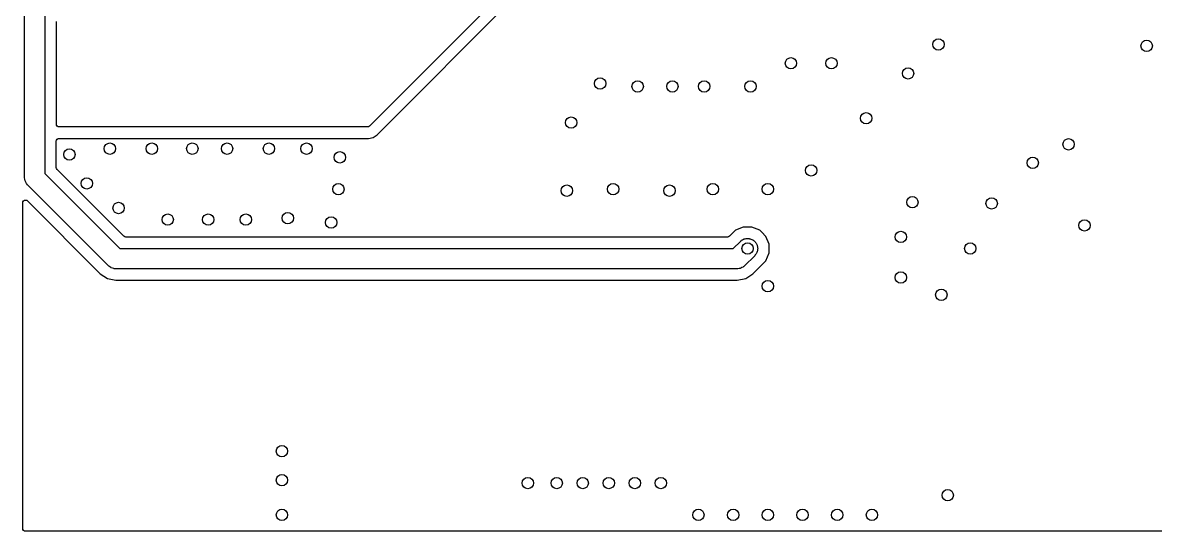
# Model space of a CAD drawing. Extents: x 0.03 to 3.17, y 0.03 to 2.37.
# Drawn here: x 0.032 to 1.99, y 0.032 to 0.91 of the extents above; entities that cross this region are included whole.
import ezdxf

# ---------------------------------------------------------------- set-up
doc = ezdxf.new("R2010")
doc.units = 0
doc.header["$MEASUREMENT"] = 0
doc.layers.add('BLACK', color=7, linetype='CONTINUOUS')

msp = doc.modelspace()

# ---------------------------------------------------------------- linework, layer by layer
at = {"layer": 'BLACK', "linetype": 'CONTINUOUS'}
for p, q in [((0.0351, 0.6424), (0.0351, 1.3176)), ((0.0701, 1.3103), (0.0701, 0.6497)), ((0.8897, 0.9897), (0.6315, 0.7315)), ((0.6443, 0.7164), (0.8967, 0.9689)), ((0.09, 0.91), (0.0904, 0.9119)), ((0.09, 0.735), (0.09, 0.91)), ((0.0904, 0.7331), (0.09, 0.735)), ((0.0915, 0.7315), (0.0904, 0.7331)), ((0.0931, 0.7304), (0.0915, 0.7315)), ((0.095, 0.73), (0.0931, 0.7304)), ((0.6279, 0.73), (0.095, 0.73)), ((0.6298, 0.7304), (0.6279, 0.73)), ((0.6315, 0.7315), (0.6298, 0.7304)), ((0.0898, 0.7053), (0.0902, 0.7072)), ((0.0898, 0.6599), (0.0898, 0.7053)), ((0.0902, 0.7072), (0.0913, 0.7089)), ((0.0913, 0.7089), (0.0929, 0.7099)), ((0.0929, 0.7099), (0.0948, 0.7103)), ((0.0948, 0.7103), (0.6295, 0.7103)), ((0.6295, 0.7103), (0.6374, 0.7118)), ((0.6374, 0.7118), (0.6443, 0.7164)), ((0.0701, 0.6497), (0.1998, 0.52)), ((0.0902, 0.658), (0.0898, 0.6599)), ((0.0913, 0.6563), (0.0902, 0.658)), ((0.2064, 0.5412), (0.0913, 0.6563)), ((0.0351, 0.6421), (0.0351, 0.6424)), ((0.0351, 0.6419), (0.0351, 0.6421)), ((0.0355, 0.6396), (0.0351, 0.6419)), ((0.0359, 0.6372), (0.0355, 0.6396)), ((0.036, 0.637), (0.0359, 0.6372)), ((0.036, 0.6367), (0.036, 0.637)), ((0.0371, 0.6347), (0.036, 0.6367)), ((0.0381, 0.6326), (0.0371, 0.6347)), ((0.0383, 0.6323), (0.0381, 0.6326)), ((0.0384, 0.6321), (0.0383, 0.6323)), ((0.0402, 0.63), (0.0384, 0.6321)), ((0.1801, 0.4901), (0.0402, 0.63)), ((0.0317, 0.5987), (0.032, 0.6006)), ((0.0317, 0.0367), (0.0317, 0.5987)), ((0.032, 0.6006), (0.0331, 0.6022)), ((0.0331, 0.6022), (0.0347, 0.6033)), ((0.0347, 0.6033), (0.0367, 0.6037)), ((0.0367, 0.6037), (0.0386, 0.6033)), ((0.0386, 0.6033), (0.0402, 0.6022)), ((0.0402, 0.6022), (0.1658, 0.4765)), ((1.2639, 0.5516), (1.2535, 0.5412)), ((1.2776, 0.5572), (1.2639, 0.5516)), ((1.2924, 0.5572), (1.2776, 0.5572)), ((1.3061, 0.5515), (1.2924, 0.5572)), ((1.3095, 0.5481), (1.3061, 0.5515)), ((0.2081, 0.5401), (0.2064, 0.5412)), ((0.21, 0.5397), (0.2081, 0.5401)), ((1.25, 0.5397), (0.21, 0.5397)), ((1.2519, 0.5401), (1.25, 0.5397)), ((1.2535, 0.5412), (1.2519, 0.5401)), ((1.2602, 0.52), (1.2726, 0.5324)), ((1.2726, 0.5324), (1.2734, 0.5331)), ((1.2734, 0.5331), (1.2736, 0.5333)), ((1.2736, 0.5333), (1.274, 0.5335)), ((1.274, 0.5335), (1.2747, 0.5342)), ((1.2747, 0.5342), (1.2762, 0.5349)), ((1.2762, 0.5349), (1.2778, 0.536)), ((1.2778, 0.536), (1.2786, 0.5362)), ((1.2786, 0.5362), (1.2793, 0.5366)), ((1.2793, 0.5366), (1.2809, 0.5369)), ((1.2809, 0.5369), (1.2826, 0.5374)), ((1.2826, 0.5374), (1.2836, 0.5374)), ((1.2836, 0.5374), (1.2845, 0.5375)), ((1.2845, 0.5375), (1.2859, 0.5373)), ((1.2859, 0.5373), (1.2876, 0.5373)), ((1.2876, 0.5373), (1.2886, 0.537)), ((1.2886, 0.537), (1.2896, 0.5369)), ((1.2896, 0.5369), (1.2909, 0.5363)), ((1.2909, 0.5363), (1.2924, 0.5359)), ((1.2924, 0.5359), (1.2934, 0.5352)), ((1.2934, 0.5352), (1.2944, 0.5348)), ((1.2944, 0.5348), (1.2953, 0.534)), ((1.2953, 0.534), (1.2965, 0.5332)), ((1.2965, 0.5332), (1.2974, 0.5322)), ((1.2974, 0.5322), (1.2983, 0.5314)), ((1.2983, 0.5314), (1.2989, 0.5304)), ((1.2989, 0.5304), (1.2998, 0.5294)), ((1.2998, 0.5294), (1.3004, 0.5281)), ((1.3166, 0.541), (1.3095, 0.5481)), ((1.3222, 0.5274), (1.3166, 0.541)), ((0.1998, 0.52), (1.2602, 0.52)), ((1.2995, 0.5102), (1.2983, 0.5089)), ((1.2999, 0.5111), (1.2995, 0.5102)), ((1.3005, 0.5118), (1.2999, 0.5111)), ((1.3004, 0.5281), (1.3011, 0.527)), ((1.301, 0.5132), (1.3005, 0.5118)), ((1.3017, 0.5147), (1.301, 0.5132)), ((1.3011, 0.527), (1.3014, 0.5259)), ((1.3014, 0.5259), (1.3018, 0.5249)), ((1.3019, 0.5158), (1.3017, 0.5147)), ((1.3018, 0.5249), (1.302, 0.5233)), ((1.3022, 0.5167), (1.3019, 0.5158)), ((1.302, 0.5233), (1.3024, 0.5219)), ((1.3023, 0.5181), (1.3022, 0.5167)), ((1.3025, 0.5196), (1.3023, 0.5181)), ((1.3024, 0.5219), (1.3024, 0.521)), ((1.3024, 0.521), (1.3025, 0.52)), ((1.3025, 0.52), (1.3025, 0.5196)), ((1.3165, 0.4989), (1.3222, 0.5126)), ((1.3222, 0.5126), (1.3222, 0.5274)), ((0.1803, 0.4899), (0.1801, 0.4901)), ((0.1805, 0.4897), (0.1803, 0.4899)), ((0.1824, 0.4884), (0.1805, 0.4897)), ((1.2799, 0.4901), (1.2778, 0.4883)), ((1.2974, 0.5076), (1.2799, 0.4901)), ((1.2942, 0.4765), (1.3113, 0.4937)), ((1.2983, 0.5089), (1.2974, 0.5076)), ((1.3113, 0.4937), (1.3165, 0.4989)), ((1.3113, 0.4937), (1.3113, 0.4937)), ((0.1658, 0.4765), (0.1783, 0.4682)), ((0.1843, 0.487), (0.1824, 0.4884)), ((0.1846, 0.4869), (0.1843, 0.487)), ((0.1848, 0.4868), (0.1846, 0.4869)), ((0.187, 0.4861), (0.1848, 0.4868)), ((0.1892, 0.4853), (0.187, 0.4861)), ((0.1895, 0.4853), (0.1892, 0.4853)), ((0.1898, 0.4852), (0.1895, 0.4853)), ((0.1925, 0.485), (0.1898, 0.4852)), ((1.2675, 0.485), (0.1925, 0.485)), ((1.2678, 0.485), (1.2675, 0.485)), ((1.268, 0.485), (1.2678, 0.485)), ((1.2703, 0.4854), (1.268, 0.485)), ((1.2727, 0.4858), (1.2703, 0.4854)), ((1.2729, 0.4859), (1.2727, 0.4858)), ((1.2732, 0.4859), (1.2729, 0.4859)), ((1.2752, 0.487), (1.2732, 0.4859)), ((1.2773, 0.488), (1.2752, 0.487)), ((1.2775, 0.4882), (1.2773, 0.488)), ((1.2778, 0.4883), (1.2775, 0.4882)), ((1.2817, 0.4682), (1.2942, 0.4765)), ((0.1783, 0.4682), (0.193, 0.4653)), ((0.193, 0.4653), (1.267, 0.4653)), ((1.267, 0.4653), (1.2817, 0.4682)), ((0.032, 0.0347), (0.0317, 0.0367)), ((0.0331, 0.0331), (0.032, 0.0347)), ((0.0347, 0.032), (0.0331, 0.0331)), ((0.0367, 0.0317), (0.0347, 0.032)), ((3.1633, 0.0317), (0.0367, 0.0317))]:
    msp.add_line(p, q, dxfattribs=at)
at = {"layer": 'BLACK'}
for centre in [(1.615, 0.8725), (1.975, 0.87), (1.36, 0.84), (1.43, 0.84), (1.5625, 0.8225), (1.03, 0.805), (1.095, 0.8), (1.155, 0.8), (1.21, 0.8), (1.29, 0.8), (0.98, 0.7375), (1.49, 0.745), (1.84, 0.7), (0.1125, 0.6825), (0.1825, 0.6925), (0.255, 0.6925), (0.325, 0.6925), (0.385, 0.6925), (0.4575, 0.6925), (0.5225, 0.6925), (0.58, 0.6775), (1.778, 0.668), (1.395, 0.655), (0.1425, 0.6325), (0.5775, 0.6225), (0.9725, 0.62), (1.0525, 0.6225), (1.15, 0.62), (1.225, 0.6225), (1.32, 0.6225), (1.57, 0.6), (1.707, 0.598), (0.1975, 0.59), (0.2825, 0.57), (0.3525, 0.57), (0.4175, 0.57), (0.49, 0.5725), (0.565, 0.565), (1.8675, 0.56), (1.55, 0.54), (1.285, 0.52), (1.67, 0.52), (1.55, 0.47), (1.32, 0.455), (1.62, 0.44), (0.48, 0.17), (0.48, 0.12), (0.905, 0.115), (0.955, 0.115), (1, 0.115), (1.045, 0.115), (1.09, 0.115), (1.135, 0.115), (1.631, 0.094), (0.48, 0.06), (1.2, 0.06), (1.26, 0.06), (1.32, 0.06), (1.38, 0.06), (1.44, 0.06), (1.5, 0.06)]:
    msp.add_circle(centre, 0.00984, dxfattribs=at)

doc.saveas('drawing.dxf')
